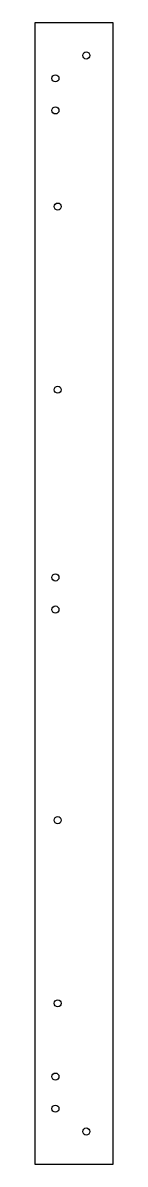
# Model space of a CAD drawing. Header units: millimetres. Extents: x 0 to 34, y -499 to -1.
import ezdxf

# ---------------------------------------------------------------- set-up
doc = ezdxf.new("R2010")
doc.units = ezdxf.units.MM

msp = doc.modelspace()

# ---------------------------------------------------------------- linework, layer by layer
at = {"color": 7, "linetype": 'Continuous', "lineweight": 25}
for p, q in [((0, -0.75), (0, -499.25)), ((34.25, -0.75), (0, -0.75)), ((34.25, -499.25), (34.25, -0.75)), ((0, -499.25), (34.25, -499.25))]:
    msp.add_line(p, q, dxfattribs=at)
for centre in [(22.5, -15), (9, -25), (9, -39), (10, -81), (10, -161), (9, -243), (9, -257), (10, -349), (10, -429), (9, -461), (9, -475), (22.5, -485)]:
    msp.add_circle(centre, 1.55, dxfattribs=at)

doc.saveas('drawing.dxf')
